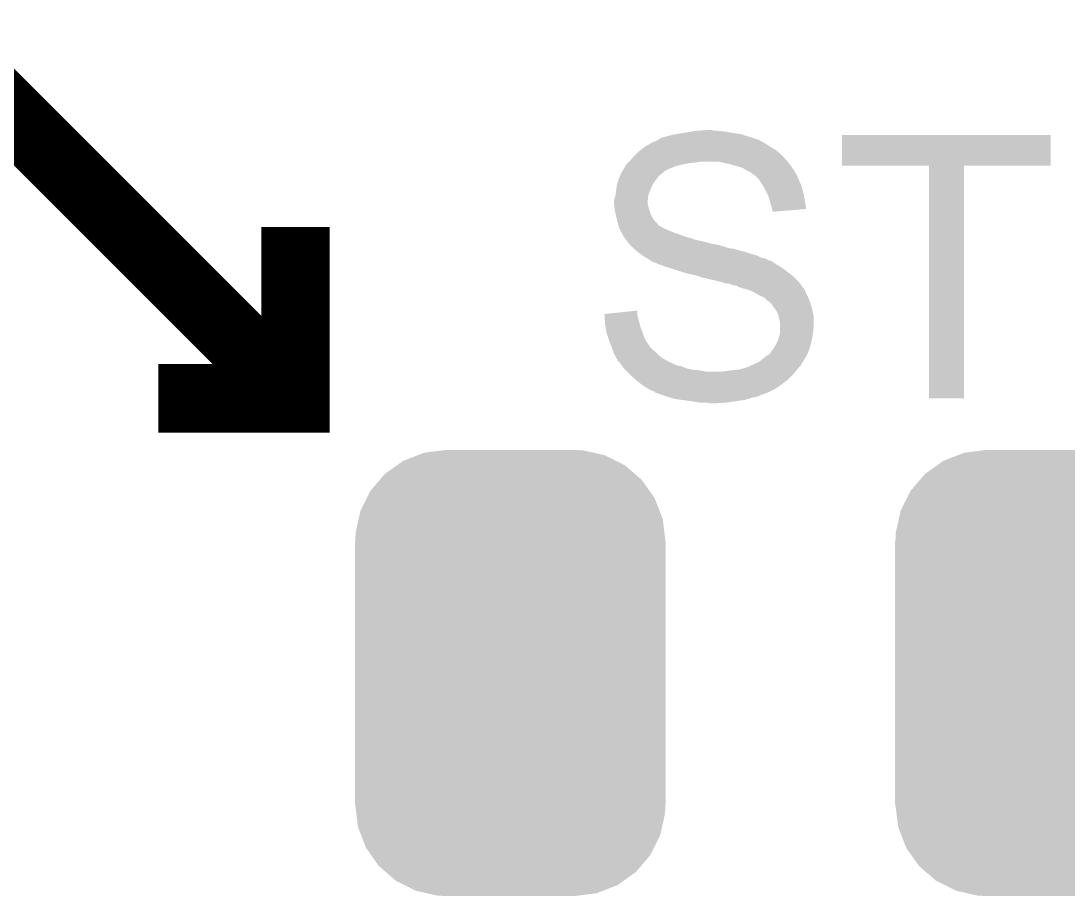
# Model space of a CAD drawing. Extents: x -4.2 to 27.1, y -3.9 to 55.1.
# Drawn here: x 3.175 to 7.05, y 7.938 to 11.176 of the extents above; entities that cross this region are included whole.
import ezdxf

# ---------------------------------------------------------------- set-up
doc = ezdxf.new("R2010")
doc.units = 0
doc.layers.get('0').update_dxf_attribs({"linetype": 'CONTINUOUS'})
doc.layers.add('MCP2517FD_CLICK_GTO', color=14, linetype='CONTINUOUS')
doc.layers.add('MCP2517FD_CLICK_GTS', color=12, linetype='CONTINUOUS')

# ---------------------------------------------------------------- blocks, each defined once
blk = doc.blocks.new('CUSTOM_99')
for points in [[(-0.343448, 0.805738), (-0.319526, 0.815068), (0.350068, 0.805738), (0.308548, 0.815068)], [(-0.319526, 0.815068), (-0.250324, 0.823868), (0.308548, 0.815068), (0.269384, 0.823868)], [(-0.250324, 0.823868), (-0.23749, 0.8255), (0.269384, 0.823868), (0.23749, 0.8255)], [(-0.419776, 0.768546), (-0.39657, 0.785018), (0.42393, 0.768546), (0.391218, 0.785018)], [(-0.39657, 0.785018), (-0.343448, 0.805738), (0.391218, 0.785018), (0.350068, 0.805738)], [(-0.483376, 0.714526), (-0.464004, 0.73715), (0.486544, 0.714526), (0.460322, 0.73715)], [(-0.464004, 0.73715), (-0.419776, 0.768546), (0.460322, 0.73715), (0.42393, 0.768546)], [(-0.51779, 0.674334), (-0.483376, 0.714526), (0.514848, 0.674334), (0.486544, 0.714526)], [(-0.53147, 0.64691), (-0.51779, 0.674334), (0.534158, 0.64691), (0.514848, 0.674334)], [(-0.554702, 0.600332), (-0.53147, 0.64691), (0.552124, 0.600332), (0.534158, 0.64691)], [(-0.561454, 0.569754), (-0.554702, 0.600332), (0.563916, 0.569754), (0.552124, 0.600332)], [(-0.57253, 0.51958), (-0.561454, 0.569754), (0.570106, 0.51958), (0.563916, 0.569754)], [(-0.57404, 0.48768), (-0.57253, 0.51958), (0.57404, 0.48768), (0.570106, 0.51958)], [(-0.57531, -0.48768), (-0.57531, 0.48768), (0.57531, -0.48768), (0.57531, 0.48768)], [(-0.570104, -0.51958), (-0.57404, -0.48768), (0.57253, -0.51958), (0.57404, -0.48768)], [(-0.563916, -0.569754), (-0.570104, -0.51958), (0.561452, -0.569754), (0.57253, -0.51958)], [(-0.552122, -0.600332), (-0.563916, -0.569754), (0.554702, -0.600332), (0.561452, -0.569754)], [(-0.534158, -0.64691), (-0.552122, -0.600332), (0.531468, -0.64691), (0.554702, -0.600332)], [(-0.514846, -0.674334), (-0.534158, -0.64691), (0.51779, -0.674334), (0.531468, -0.64691)], [(-0.486544, -0.714526), (-0.514846, -0.674334), (0.483374, -0.714526), (0.51779, -0.674334)], [(-0.46032, -0.73715), (-0.486544, -0.714526), (0.464004, -0.73715), (0.483374, -0.714526)], [(-0.42393, -0.768546), (-0.46032, -0.73715), (0.419774, -0.768546), (0.464004, -0.73715)], [(-0.391216, -0.785018), (-0.42393, -0.768546), (0.39657, -0.785018), (0.419774, -0.768546)], [(-0.350068, -0.805738), (-0.391216, -0.785018), (0.343446, -0.805738), (0.39657, -0.785018)], [(-0.308546, -0.815068), (-0.350068, -0.805738), (0.319526, -0.815068), (0.343446, -0.805738)], [(-0.269384, -0.823868), (-0.308546, -0.815068), (0.250322, -0.823868), (0.319526, -0.815068)], [(-0.23749, -0.8255), (-0.269384, -0.823868), (0.23749, -0.8255), (0.250322, -0.823868)]]:
    blk.add_solid(points)

msp = doc.modelspace()

# ---------------------------------------------------------------- linework, layer by layer
at = {"layer": 'MCP2517FD_CLICK_GTO', "const_width": 0.254}
for points in [[(2.921, 11.049), (4.191, 9.779)], [(3.683, 9.779), (4.191, 9.779), (4.191, 10.414)]]:
    msp.add_lwpolyline(points, dxfattribs=at)
at = {"layer": 'MCP2517FD_CLICK_GTO'}
for points in [[(5.676898, 10.7696), (5.71243, 10.772138), (5.740404, 10.7696), (5.732782, 10.772138)], [(5.71243, 10.772138), (5.712458, 10.77214), (5.732782, 10.772138), (5.712458, 10.77214)], [(5.517894, 10.72896), (5.529064, 10.734038), (5.918198, 10.72896), (5.908044, 10.734038)], [(5.529064, 10.734038), (5.534642, 10.736574), (5.908044, 10.734038), (5.905506, 10.736574)], [(5.534642, 10.736574), (5.534654, 10.73658), (5.905506, 10.736574), (5.902964, 10.73658)], [(5.534654, 10.73658), (5.53466, 10.736582), (5.902964, 10.73658), (5.902958, 10.736582)], [(5.53466, 10.736582), (5.537204, 10.739122), (5.902958, 10.736582), (5.895338, 10.739122)], [(5.537204, 10.739122), (5.547362, 10.7442), (5.895338, 10.739122), (5.880102, 10.7442)], [(5.547362, 10.7442), (5.55498, 10.746738), (5.880102, 10.7442), (5.872488, 10.746738)], [(5.55498, 10.746738), (5.554986, 10.74674), (5.872488, 10.746738), (5.87248, 10.74674)], [(5.554986, 10.74674), (5.58546, 10.75436), (5.87248, 10.74674), (5.847718, 10.75436)], [(5.58546, 10.75436), (5.59943, 10.7569), (5.847718, 10.75436), (5.839462, 10.7569)], [(5.59943, 10.7569), (5.6134, 10.75944), (5.839462, 10.7569), (5.822952, 10.75944)], [(5.6134, 10.75944), (5.62864, 10.76198), (5.822952, 10.75944), (5.80644, 10.76198)], [(5.62864, 10.76198), (5.64388, 10.76452), (5.80644, 10.76198), (5.79247, 10.76452)], [(5.64388, 10.76452), (5.660388, 10.76706), (5.79247, 10.76452), (5.7785, 10.76706)], [(5.660388, 10.76706), (5.676898, 10.7696), (5.7785, 10.76706), (5.75056, 10.7696)], [(6.21284, 10.640082), (6.21286, 10.754338), (6.984978, 10.640082), (6.985, 10.754338)], [(6.21286, 10.754338), (6.212862, 10.75436), (6.985, 10.754338), (6.212862, 10.75436)], [(5.458462, 10.69086), (5.464992, 10.69594), (5.977348, 10.69086), (5.971542, 10.69594)], [(5.464992, 10.69594), (5.481322, 10.708642), (5.971542, 10.69594), (5.951218, 10.708642)], [(5.481322, 10.708642), (5.502488, 10.72134), (5.951218, 10.708642), (5.9309, 10.72134)], [(5.502488, 10.72134), (5.506722, 10.72388), (5.9309, 10.72134), (5.926666, 10.72388)], [(5.506722, 10.72388), (5.517894, 10.72896), (5.926666, 10.72388), (5.918198, 10.72896)], [(5.425442, 10.655302), (5.43052, 10.66038), (6.012178, 10.655302), (6.007666, 10.66038)], [(5.43052, 10.66038), (5.443218, 10.675618), (6.007666, 10.66038), (5.99412, 10.675618)], [(5.443218, 10.675618), (5.44576, 10.67816), (5.99412, 10.675618), (5.99186, 10.67816)], [(5.44576, 10.67816), (5.458462, 10.69086), (5.99186, 10.67816), (5.977348, 10.69086)], [(5.3975, 10.61466), (5.400546, 10.61974), (5.550748, 10.61466), (5.55752, 10.61974)], [(5.400546, 10.61974), (5.405118, 10.62736), (5.55752, 10.61974), (5.570218, 10.62736)], [(5.405118, 10.62736), (5.411212, 10.63752), (5.570218, 10.62736), (5.595618, 10.63752)], [(5.411212, 10.63752), (5.41274, 10.640064), (5.595618, 10.63752), (5.604946, 10.640064)], [(5.41274, 10.640064), (5.412746, 10.642606), (5.604946, 10.640064), (5.614268, 10.642606)], [(5.412746, 10.642606), (5.41528, 10.64514), (5.614268, 10.642606), (5.62356, 10.64514)], [(5.41528, 10.64514), (5.42036, 10.65022), (5.62356, 10.64514), (5.6515, 10.65022)], [(5.42036, 10.65022), (5.4229, 10.65276), (5.6515, 10.65022), (5.676902, 10.65276)], [(5.4229, 10.65276), (5.42544, 10.6553), (5.676902, 10.65276), (5.689598, 10.6553)], [(5.42544, 10.6553), (5.425442, 10.655302), (6.01218, 10.6553), (6.012178, 10.655302)], [(5.791202, 10.64768), (5.755638, 10.6553), (6.018106, 10.64768), (6.01218, 10.6553)], [(5.81914, 10.64006), (5.791202, 10.64768), (6.024032, 10.64006), (6.018106, 10.64768)], [(5.844538, 10.632442), (5.81914, 10.64006), (6.029956, 10.632442), (6.024032, 10.64006)], [(5.84455, 10.632436), (5.844538, 10.632442), (6.02996, 10.632436), (6.029956, 10.632442)], [(5.848988, 10.6299), (5.84455, 10.632436), (6.029982, 10.6299), (6.02996, 10.632436)], [(5.849012, 10.629886), (5.848988, 10.6299), (6.032506, 10.629886), (6.029982, 10.6299)], [(5.862322, 10.62228), (5.849012, 10.629886), (6.036312, 10.62228), (6.032506, 10.629886)], [(5.867398, 10.619742), (5.862322, 10.62228), (6.03758, 10.619742), (6.036312, 10.62228)], [(5.877556, 10.614662), (5.867398, 10.619742), (6.040628, 10.614662), (6.03758, 10.619742)], [(6.535398, 10.64006), (6.21284, 10.640082), (6.984978, 10.64006), (6.984978, 10.640082)], [(6.5354, 10.640038), (6.535398, 10.64006), (6.66496, 10.640038), (6.984978, 10.64006)], [(6.53542, 9.779022), (6.5354, 10.640038), (6.664938, 9.779022), (6.66496, 10.640038)], [(5.38048, 10.56894), (5.385052, 10.58418), (5.5118, 10.56894), (5.52196, 10.58418)], [(5.385052, 10.58418), (5.38734, 10.591802), (5.52196, 10.58418), (5.527676, 10.591802)], [(5.38734, 10.591802), (5.392982, 10.604498), (5.527676, 10.591802), (5.537198, 10.604498)], [(5.392982, 10.604498), (5.395242, 10.60958), (5.537198, 10.604498), (5.54482, 10.60958)], [(5.395242, 10.60958), (5.39637, 10.612118), (5.54482, 10.60958), (5.54736, 10.612118)], [(5.39637, 10.612118), (5.3975, 10.61466), (5.54736, 10.612118), (5.550748, 10.61466)], [(5.88264, 10.609582), (5.877556, 10.614662), (6.043676, 10.609582), (6.040628, 10.614662)], [(5.887716, 10.607042), (5.88264, 10.609582), (6.045198, 10.607042), (6.043676, 10.609582)], [(5.887722, 10.607038), (5.887716, 10.607042), (6.0452, 10.607038), (6.045198, 10.607042)], [(5.905498, 10.589262), (5.887722, 10.607038), (6.05282, 10.589262), (6.0452, 10.607038)], [(5.9055, 10.58926), (5.905498, 10.589262), (6.05282, 10.58926), (6.05282, 10.589262)], [(5.92074, 10.5664), (5.9055, 10.58926), (6.062982, 10.5664), (6.05282, 10.58926)], [(5.375002, 10.530838), (5.37718, 10.54608), (5.49656, 10.530838), (5.502274, 10.54608)], [(5.37718, 10.54608), (5.377814, 10.55116), (5.502274, 10.54608), (5.50418, 10.55116)], [(5.377814, 10.55116), (5.37972, 10.566402), (5.50418, 10.55116), (5.510712, 10.566402)], [(5.37972, 10.566402), (5.38048, 10.56894), (5.510712, 10.566402), (5.5118, 10.56894)], [(5.93344, 10.54354), (5.92074, 10.5664), (6.069216, 10.54354), (6.062982, 10.5664)], [(5.935698, 10.538462), (5.93344, 10.54354), (6.0706, 10.538462), (6.069216, 10.54354)], [(5.36956, 10.507978), (5.369562, 10.513062), (5.49402, 10.507978), (5.494584, 10.513062)], [(5.36956, 10.500362), (5.36956, 10.507978), (5.49402, 10.500362), (5.49402, 10.507978)], [(5.369562, 10.513062), (5.37464, 10.528302), (5.494584, 10.513062), (5.496278, 10.528302)], [(5.37464, 10.528302), (5.375002, 10.530838), (5.496278, 10.528302), (5.49656, 10.530838)], [(5.9436, 10.520682), (5.935698, 10.538462), (6.073834, 10.520682), (6.0706, 10.538462)], [(5.946142, 10.51052), (5.9436, 10.520682), (6.07568, 10.51052), (6.073834, 10.520682)], [(5.948682, 10.50036), (5.946142, 10.51052), (6.077366, 10.50036), (6.07568, 10.51052)], [(5.369562, 10.500358), (5.36956, 10.500362), (5.49402, 10.500358), (5.49402, 10.500362)], [(5.371818, 10.480042), (5.369562, 10.500358), (5.4991, 10.480042), (5.49402, 10.500358)], [(5.3721, 10.477502), (5.371818, 10.480042), (5.499948, 10.477502), (5.4991, 10.480042)], [(5.374924, 10.4648), (5.3721, 10.477502), (5.50418, 10.4648), (5.499948, 10.477502)], [(5.37718, 10.45464), (5.374924, 10.4648), (5.508246, 10.45464), (5.50418, 10.4648)], [(5.953758, 10.485122), (5.948682, 10.50036), (6.079894, 10.485122), (6.077366, 10.50036)], [(5.95376, 10.480038), (5.953758, 10.485122), (6.080736, 10.480038), (6.079894, 10.485122)], [(5.95376, 10.477506), (5.95376, 10.480038), (6.049644, 10.477506), (6.080736, 10.480038)], [(5.956294, 10.474966), (5.95376, 10.477506), (6.018456, 10.474966), (6.049644, 10.477506)], [(5.9563, 10.469904), (5.956294, 10.474966), (5.9563, 10.469904), (6.018456, 10.474966)], [(5.377816, 10.452098), (5.37718, 10.45464), (5.509262, 10.452098), (5.508246, 10.45464)], [(5.381626, 10.436858), (5.377816, 10.452098), (5.519422, 10.436858), (5.509262, 10.452098)], [(5.384802, 10.424154), (5.381626, 10.436858), (5.53212, 10.424154), (5.519422, 10.436858)], [(5.385438, 10.421616), (5.384802, 10.424154), (5.532128, 10.421616), (5.53212, 10.424154)], [(5.386706, 10.41654), (5.385438, 10.421616), (5.539742, 10.41654), (5.532128, 10.421616)], [(5.38734, 10.414002), (5.386706, 10.41654), (5.544818, 10.414002), (5.539742, 10.41654)], [(5.39242, 10.4013), (5.38734, 10.414002), (5.57022, 10.4013), (5.544818, 10.414002)], [(5.39242, 10.401298), (5.39242, 10.4013), (5.570226, 10.401298), (5.57022, 10.4013)], [(5.398516, 10.39114), (5.39242, 10.401298), (5.595618, 10.39114), (5.570226, 10.401298)], [(5.40004, 10.388598), (5.398516, 10.39114), (5.603246, 10.388598), (5.595618, 10.39114)], [(5.40131, 10.38606), (5.40004, 10.388598), (5.61086, 10.38606), (5.603246, 10.388598)], [(5.40512, 10.378442), (5.40131, 10.38606), (5.631178, 10.378442), (5.61086, 10.38606)], [(5.40875, 10.37336), (5.40512, 10.378442), (5.64896, 10.37336), (5.631178, 10.378442)], [(5.414192, 10.36574), (5.40875, 10.37336), (5.671822, 10.36574), (5.64896, 10.37336)], [(5.41782, 10.36066), (5.414192, 10.36574), (5.69722, 10.36066), (5.671822, 10.36574)], [(5.41782, 10.360658), (5.41782, 10.36066), (5.697228, 10.360658), (5.69722, 10.36066)], [(5.424486, 10.35304), (5.41782, 10.360658), (5.725162, 10.35304), (5.697228, 10.360658)], [(5.424488, 10.353038), (5.424486, 10.35304), (5.727704, 10.353038), (5.725162, 10.35304)], [(5.42671, 10.3505), (5.424488, 10.353038), (5.732784, 10.3505), (5.727704, 10.353038)], [(5.428932, 10.34796), (5.42671, 10.3505), (5.75056, 10.34796), (5.740402, 10.3505)], [(5.431156, 10.345418), (5.428932, 10.34796), (5.76326, 10.345418), (5.75056, 10.34796)], [(5.435598, 10.34034), (5.431156, 10.345418), (5.778498, 10.34034), (5.76326, 10.345418)], [(5.441526, 10.33526), (5.435598, 10.34034), (5.793742, 10.33526), (5.778498, 10.34034)], [(5.44449, 10.33272), (5.441526, 10.33526), (5.811522, 10.33272), (5.793742, 10.33526)], [(5.45338, 10.3251), (5.44449, 10.33272), (5.840096, 10.3251), (5.811522, 10.33272)], [(5.456428, 10.32256), (5.45338, 10.3251), (5.84962, 10.32256), (5.840096, 10.3251)], [(5.46862, 10.3124), (5.456428, 10.32256), (5.88264, 10.3124), (5.84962, 10.32256)], [(5.47624, 10.30732), (5.46862, 10.3124), (5.90042, 10.30732), (5.88264, 10.3124)], [(5.48386, 10.302238), (5.47624, 10.30732), (5.910586, 10.302238), (5.90042, 10.30732)], [(5.488092, 10.2997), (5.48386, 10.302238), (5.915662, 10.2997), (5.910586, 10.302238)], [(5.492332, 10.297158), (5.488092, 10.2997), (5.930904, 10.297158), (5.915662, 10.2997)], [(5.496562, 10.29462), (5.492332, 10.297158), (5.93429, 10.29462), (5.930904, 10.297158)], [(5.50418, 10.28954), (5.496562, 10.29462), (5.941064, 10.28954), (5.93429, 10.29462)], [(5.504184, 10.289538), (5.50418, 10.28954), (5.946144, 10.289538), (5.941064, 10.28954)], [(5.50672, 10.287004), (5.504184, 10.289538), (5.951212, 10.287004), (5.946144, 10.289538)], [(5.513084, 10.284458), (5.50672, 10.287004), (5.956302, 10.284458), (5.951212, 10.287004)], [(5.53212, 10.27684), (5.513084, 10.284458), (5.967732, 10.27684), (5.956302, 10.284458)], [(5.5391, 10.274302), (5.53212, 10.27684), (5.971538, 10.274302), (5.967732, 10.27684)], [(5.56006, 10.266678), (5.5391, 10.274302), (5.98488, 10.266678), (5.971538, 10.274302)], [(5.568312, 10.26414), (5.56006, 10.266678), (5.98932, 10.26414), (5.98488, 10.266678)], [(5.59308, 10.25652), (5.568312, 10.26414), (5.99948, 10.25652), (5.98932, 10.26414)], [(5.61594, 10.2489), (5.59308, 10.25652), (6.00964, 10.2489), (5.99948, 10.25652)], [(5.62356, 10.24636), (5.61594, 10.2489), (6.012906, 10.24636), (6.00964, 10.2489)], [(5.6515, 10.23874), (5.62356, 10.24636), (6.022702, 10.23874), (6.012906, 10.24636)], [(5.6642, 10.2362), (5.6515, 10.23874), (6.025968, 10.2362), (6.022702, 10.23874)], [(5.684518, 10.231122), (5.6642, 10.2362), (6.032496, 10.231122), (6.025968, 10.2362)], [(5.684526, 10.231118), (5.684518, 10.231122), (6.0325, 10.231118), (6.032496, 10.231122)], [(5.694676, 10.226042), (5.684526, 10.231118), (6.037576, 10.226042), (6.0325, 10.231118)], [(5.697218, 10.22604), (5.694676, 10.226042), (6.037578, 10.22604), (6.037576, 10.226042)], [(5.74294, 10.21588), (5.697218, 10.22604), (6.047738, 10.21588), (6.037578, 10.22604)], [(5.76326, 10.210798), (5.74294, 10.21588), (6.05282, 10.210798), (6.047738, 10.21588)], [(5.778498, 10.205722), (5.76326, 10.210798), (6.056628, 10.205722), (6.05282, 10.210798)], [(5.796278, 10.20318), (5.778498, 10.205722), (6.058536, 10.20318), (6.056628, 10.205722)], [(5.81152, 10.198102), (5.796278, 10.20318), (6.062346, 10.198102), (6.058536, 10.20318)], [(5.824218, 10.195562), (5.81152, 10.198102), (6.06425, 10.195562), (6.062346, 10.198102)], [(5.831836, 10.190482), (5.824218, 10.195562), (6.068062, 10.190482), (6.06425, 10.195562)], [(5.831844, 10.19048), (5.831836, 10.190482), (6.068062, 10.19048), (6.068062, 10.190482)], [(5.841994, 10.18794), (5.831844, 10.19048), (6.0706, 10.18794), (6.068062, 10.19048)], [(5.842, 10.187938), (5.841994, 10.18794), (6.070602, 10.187938), (6.0706, 10.18794)], [(5.84962, 10.185402), (5.842, 10.187938), (6.072292, 10.185402), (6.070602, 10.187938)], [(5.862318, 10.18286), (5.84962, 10.185402), (6.073988, 10.18286), (6.072292, 10.185402)], [(5.867396, 10.180322), (5.862318, 10.18286), (6.07568, 10.180322), (6.073988, 10.18286)], [(5.869936, 10.18032), (5.867396, 10.180322), (6.07568, 10.18032), (6.07568, 10.180322)], [(5.89026, 10.17016), (5.869936, 10.18032), (6.079744, 10.17016), (6.07568, 10.18032)], [(5.894706, 10.16762), (5.89026, 10.17016), (6.08076, 10.16762), (6.079744, 10.17016)], [(5.908038, 10.16), (5.894706, 10.16762), (6.08457, 10.16), (6.08076, 10.16762)], [(5.925816, 10.152382), (5.908038, 10.16), (6.08838, 10.152382), (6.08457, 10.16)], [(5.92582, 10.15238), (5.925816, 10.152382), (6.08838, 10.15238), (6.08838, 10.152382)], [(5.93598, 10.142222), (5.92582, 10.15238), (6.09219, 10.142222), (6.08838, 10.15238)], [(5.946138, 10.1346), (5.93598, 10.142222), (6.09505, 10.1346), (6.09219, 10.142222)], [(5.948678, 10.132062), (5.946138, 10.1346), (6.096, 10.132062), (6.09505, 10.1346)], [(5.956294, 10.124446), (5.948678, 10.132062), (6.098286, 10.124446), (6.096, 10.132062)], [(5.9563, 10.121906), (5.956294, 10.124446), (6.099048, 10.121906), (6.098286, 10.124446)], [(5.96646, 10.1092), (5.9563, 10.121906), (6.10286, 10.1092), (6.099048, 10.121906)], [(5.33402, 10.09142), (5.45592, 10.104096), (5.45592, 10.09142), (5.45592, 10.104096)], [(5.334022, 10.091418), (5.33402, 10.09142), (5.45592, 10.091418), (5.45592, 10.09142)], [(5.33492, 10.07872), (5.334022, 10.091418), (5.45846, 10.07872), (5.45592, 10.091418)], [(5.33636, 10.0584), (5.33492, 10.07872), (5.46354, 10.0584), (5.45846, 10.07872)], [(5.967984, 10.106662), (5.96646, 10.1092), (6.10362, 10.106662), (6.10286, 10.1092)], [(5.97408, 10.096502), (5.967984, 10.106662), (6.105652, 10.096502), (6.10362, 10.106662)], [(5.97916, 10.081258), (5.97408, 10.096502), (6.1087, 10.081258), (6.105652, 10.096502)], [(5.9817, 10.0711), (5.97916, 10.081258), (6.1087, 10.0711), (6.1087, 10.081258)], [(5.33654, 10.055858), (5.33636, 10.0584), (5.464268, 10.055858), (5.46354, 10.0584)], [(5.338886, 10.04062), (5.33654, 10.055858), (5.46862, 10.04062), (5.464268, 10.055858)], [(5.34162, 10.02284), (5.338886, 10.04062), (5.475288, 10.02284), (5.46862, 10.04062)], [(5.98424, 10.058402), (5.9817, 10.0711), (6.1087, 10.058402), (6.1087, 10.0711)], [(5.98424, 10.040618), (5.98424, 10.058402), (6.1087, 10.040618), (6.1087, 10.058402)], [(5.98424, 10.025382), (5.98424, 10.040618), (6.10616, 10.025382), (6.1087, 10.040618)], [(5.349242, 9.999978), (5.34162, 10.02284), (5.48386, 9.999978), (5.475288, 10.02284)], [(5.35178, 9.992358), (5.349242, 9.999978), (5.488216, 9.992358), (5.48386, 9.999978)], [(5.97662, 9.994902), (5.980006, 10.005062), (6.101362, 9.994902), (6.10362, 10.005062)], [(5.980006, 10.005062), (5.9817, 10.01014), (6.10362, 10.005062), (6.104254, 10.01014)], [(5.9817, 10.01014), (5.984238, 10.02538), (6.104254, 10.01014), (6.10616, 10.02538)], [(5.984238, 10.02538), (5.98424, 10.025382), (6.10616, 10.02538), (6.10616, 10.025382)], [(5.355844, 9.9822), (5.35178, 9.992358), (5.494022, 9.9822), (5.488216, 9.992358)], [(5.356862, 9.979656), (5.355844, 9.9822), (5.496562, 9.979656), (5.494022, 9.9822)], [(5.358892, 9.97458), (5.356862, 9.979656), (5.499102, 9.97458), (5.496562, 9.979656)], [(5.36194, 9.96696), (5.358892, 9.97458), (5.504816, 9.96696), (5.499102, 9.97458)], [(5.362788, 9.964418), (5.36194, 9.96696), (5.506722, 9.964418), (5.504816, 9.96696)], [(5.366174, 9.95426), (5.362788, 9.964418), (5.51942, 9.95426), (5.506722, 9.964418)], [(5.954606, 9.956798), (5.956302, 9.959342), (6.09092, 9.956798), (6.091682, 9.959342)], [(5.956302, 9.959342), (5.958842, 9.961884), (6.091682, 9.959342), (6.092444, 9.961884)], [(5.958842, 9.961884), (5.961382, 9.966962), (6.092444, 9.961884), (6.093968, 9.966962)], [(5.961382, 9.966962), (5.96646, 9.974582), (6.093968, 9.966962), (6.096254, 9.974582)], [(5.96646, 9.974582), (5.97027, 9.982202), (6.096254, 9.974582), (6.09854, 9.982202)], [(5.97027, 9.982202), (5.97662, 9.994902), (6.09854, 9.982202), (6.101362, 9.994902)], [(5.36956, 9.9441), (5.366174, 9.95426), (5.52958, 9.9441), (5.51942, 9.95426)], [(5.371254, 9.94156), (5.36956, 9.9441), (5.53212, 9.94156), (5.52958, 9.9441)], [(5.374638, 9.936484), (5.371254, 9.94156), (5.538212, 9.936484), (5.53212, 9.94156)], [(5.37718, 9.928864), (5.374638, 9.936484), (5.547356, 9.928864), (5.538212, 9.936484)], [(5.377186, 9.928858), (5.37718, 9.928864), (5.547362, 9.928858), (5.547356, 9.928864)], [(5.382254, 9.923786), (5.377186, 9.928858), (5.556492, 9.923786), (5.547362, 9.928858)], [(5.38226, 9.918714), (5.382254, 9.923786), (5.565622, 9.918714), (5.556492, 9.923786)], [(5.9055, 9.913622), (5.9309, 9.93394), (6.06783, 9.913622), (6.080758, 9.93394)], [(5.9309, 9.93394), (5.946142, 9.944102), (6.080758, 9.93394), (6.085274, 9.944102)], [(5.946142, 9.944102), (5.954606, 9.956798), (6.085274, 9.944102), (6.09092, 9.956798)], [(5.387334, 9.916162), (5.38226, 9.918714), (5.570216, 9.916162), (5.565622, 9.918714)], [(5.387336, 9.91616), (5.387334, 9.916162), (5.570218, 9.91616), (5.570216, 9.916162)], [(5.39473, 9.905998), (5.387336, 9.91616), (5.59308, 9.905998), (5.570218, 9.91616)], [(5.396576, 9.90346), (5.39473, 9.905998), (5.595626, 9.90346), (5.59308, 9.905998)], [(5.396578, 9.903458), (5.396576, 9.90346), (5.598164, 9.903458), (5.595626, 9.90346)], [(5.398424, 9.90092), (5.396578, 9.903458), (5.603242, 9.90092), (5.598164, 9.903458)], [(5.400272, 9.898378), (5.398424, 9.90092), (5.618482, 9.898378), (5.603242, 9.90092)], [(5.405814, 9.89076), (5.400272, 9.898378), (5.636262, 9.89076), (5.618482, 9.898378)], [(5.40766, 9.888222), (5.405814, 9.89076), (5.647684, 9.888222), (5.636262, 9.89076)], [(5.410202, 9.88568), (5.40766, 9.888222), (5.659122, 9.88568), (5.647684, 9.888222)], [(5.412742, 9.88314), (5.410202, 9.88568), (5.68452, 9.88314), (5.659122, 9.88568)], [(5.417822, 9.87806), (5.412742, 9.88314), (5.712462, 9.87806), (5.68452, 9.88314)], [(5.78612, 9.8806), (5.80644, 9.88314), (6.043082, 9.8806), (6.0452, 9.88314)], [(5.80644, 9.88314), (5.8293, 9.88568), (6.0452, 9.88314), (6.04723, 9.88568)], [(5.8293, 9.88568), (5.852162, 9.890762), (6.04723, 9.88568), (6.051296, 9.890762)], [(5.852162, 9.890762), (5.865692, 9.895838), (6.051296, 9.890762), (6.055358, 9.895838)], [(5.865692, 9.895838), (5.87248, 9.898384), (6.055358, 9.895838), (6.057904, 9.898384)], [(5.87248, 9.898384), (5.875024, 9.90092), (6.057904, 9.898384), (6.06044, 9.90092)], [(5.875024, 9.90092), (5.882622, 9.903454), (6.06044, 9.90092), (6.062974, 9.903454)], [(5.882622, 9.903454), (5.88264, 9.90346), (6.062974, 9.903454), (6.062974, 9.90346)], [(5.88264, 9.90346), (5.887712, 9.905996), (6.062974, 9.90346), (6.06298, 9.905996)], [(5.887712, 9.905996), (5.8928, 9.90854), (6.06298, 9.905996), (6.064598, 9.90854)], [(5.8928, 9.90854), (5.9055, 9.913622), (6.064598, 9.90854), (6.06783, 9.913622)], [(5.42798, 9.867902), (5.417822, 9.87806), (6.032502, 9.867902), (6.040966, 9.87806)], [(5.43052, 9.86536), (5.42798, 9.867902), (6.029958, 9.86536), (6.032502, 9.867902)], [(5.447666, 9.85012), (5.43052, 9.86536), (6.014718, 9.85012), (6.029958, 9.86536)], [(5.45338, 9.84504), (5.447666, 9.85012), (6.008186, 9.84504), (6.014718, 9.85012)], [(5.46971, 9.83234), (5.45338, 9.84504), (5.99186, 9.83234), (6.008186, 9.84504)], [(5.76834, 9.87806), (5.78612, 9.8806), (6.040966, 9.87806), (6.043082, 9.8806)], [(5.47624, 9.82726), (5.46971, 9.83234), (5.984602, 9.82726), (5.99186, 9.83234)], [(5.496562, 9.81456), (5.47624, 9.82726), (5.966458, 9.81456), (5.984602, 9.82726)], [(5.5118, 9.80694), (5.496562, 9.81456), (5.951216, 9.80694), (5.966458, 9.81456)], [(5.519416, 9.8044), (5.5118, 9.80694), (5.946136, 9.8044), (5.951216, 9.80694)], [(5.524494, 9.799326), (5.519416, 9.8044), (5.935988, 9.799326), (5.946136, 9.8044)], [(5.527036, 9.79932), (5.524494, 9.799326), (5.935976, 9.79932), (5.935988, 9.799326)], [(5.527054, 9.799314), (5.527036, 9.79932), (5.930894, 9.799314), (5.935976, 9.79932)], [(5.53415, 9.79678), (5.527054, 9.799314), (5.928356, 9.79678), (5.930894, 9.799314)], [(5.548376, 9.7917), (5.53415, 9.79678), (5.91312, 9.7917), (5.928356, 9.79678)], [(5.5626, 9.78662), (5.548376, 9.7917), (5.90296, 9.78662), (5.91312, 9.7917)], [(5.562608, 9.786618), (5.5626, 9.78662), (5.902958, 9.786618), (5.90296, 9.78662)], [(5.58038, 9.78154), (5.562608, 9.786618), (5.880102, 9.78154), (5.902958, 9.786618)], [(5.598158, 9.77646), (5.58038, 9.78154), (5.863166, 9.77646), (5.880102, 9.78154)], [(5.61721, 9.77392), (5.598158, 9.77646), (5.8547, 9.77392), (5.863166, 9.77646)], [(5.63626, 9.77138), (5.61721, 9.77392), (5.83819, 9.77138), (5.8547, 9.77392)], [(5.65404, 9.76884), (5.63626, 9.77138), (5.82168, 9.76884), (5.83819, 9.77138)], [(5.67182, 9.7663), (5.65404, 9.76884), (5.8039, 9.7663), (5.82168, 9.76884)], [(5.687058, 9.76376), (5.67182, 9.7663), (5.78612, 9.76376), (5.8039, 9.7663)], [(6.664938, 9.779), (6.53542, 9.779022), (6.664938, 9.779), (6.664938, 9.779022)], [(5.725158, 9.76122), (5.714998, 9.76376), (5.748022, 9.76122), (5.78612, 9.76376)]]:
    msp.add_solid(points, dxfattribs=at)

# ---------------------------------------------------------------- block references
at = {"layer": 'MCP2517FD_CLICK_GTS'}
for p in [(4.98602, 8.763), (6.985, 8.763)]:
    msp.add_blockref('CUSTOM_99', p, dxfattribs=at)

doc.saveas('drawing.dxf')
